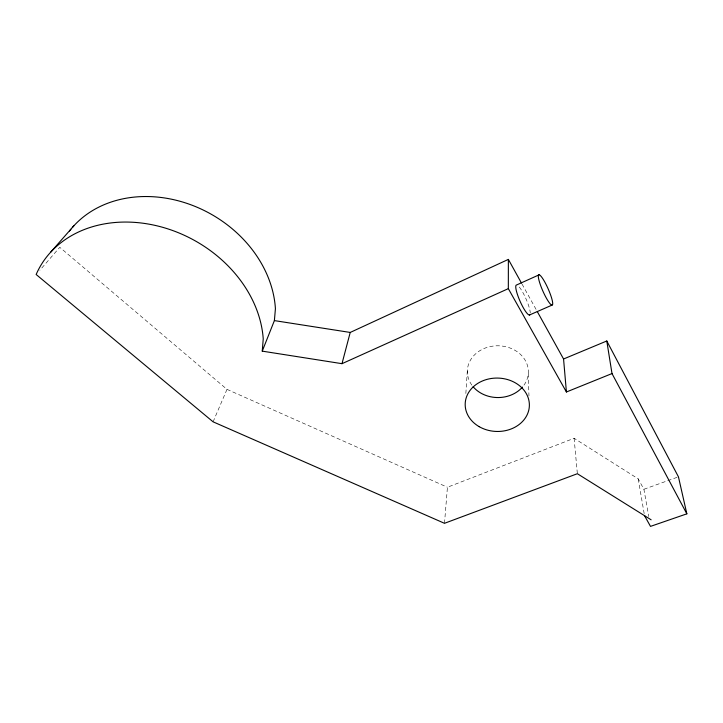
<?xml version="1.0" encoding="UTF-8"?>
<svg xmlns="http://www.w3.org/2000/svg" width="723" height="723" viewBox="0 0 723 723"><rect width="100%" height="100%" fill="white"/><g stroke="black" fill="none" stroke-linecap="round" stroke-linejoin="round"><path stroke-width="0.54" stroke-dasharray="3.62 2.71" d="M465.847 393.502L467.347 370.438M444.491 523.307L447.429 487.239L574.107 438.283L638.183 478.843L643.904 489.263L648.757 516.556M213.086 421.825L226.986 389.363L59.783 247.302L39.846 270.248M643.904 489.263L677.406 477.225M226.986 389.363L447.429 487.239M522.033 284.058L536.24 309.697M638.183 478.843L644.536 515.68M574.107 438.283L577.361 473.719M528.287 373.692L528.956 395.897M471.848 385.115A30.529 25.883 0.9 0 1 478.364 351.658A30.529 25.883 0.9 0 1 518.364 352.589A30.529 25.883 0.9 0 1 523.109 386.308M519.286 287.022A16.385 3.199 66.1 0 1 530.248 312.878"/><path stroke-width="1.08" d="M508.332 288.649L508.368 259.403L350.221 332.444L274.388 320.605L262.25 351.143L341.988 363.678L508.332 288.649L566.416 391.993L612.001 373.565L606.787 340.985L563.56 358.997L566.416 391.993M262.25 351.143L263.235 338.897A122.06 98.726 28.8 0 0 162.865 227.365A122.06 98.726 28.8 0 0 36.15 274.496L213.086 421.825L444.491 523.307L577.361 473.719L651.125 519.801M274.388 320.605L275.418 308.748A116.032 95.734 29.7 0 0 194.234 206.073A116.032 95.734 29.7 0 0 72.327 227.528M341.988 363.678L350.221 332.444M50.583 252.3L73.818 225.847M539.114 274.821L516.674 284.943A16.385 3.199 66.1 0 0 520.397 301.988A16.385 3.199 66.1 0 0 530.076 314.433M529.426 315.011L552.02 305.124A16.521 2.856 66.1 0 0 544.925 282.286A16.521 2.856 66.1 0 0 539.611 282.503A16.521 2.856 66.1 0 0 552.02 305.124M606.787 340.985L678.454 476.855L686.85 513.836L650.501 526.389L644.536 515.68M508.368 259.403L521.482 283.073M537.334 311.667L563.56 358.997M612.001 373.565L686.85 513.836M69.48 231.008A116.032 95.734 29.7 0 1 70.881 229.245M522.458 387.085A30.529 25.883 0.9 0 1 473.104 386.724M479.222 426.687A32.101 26.697 1.6 0 0 529.29 407.004A32.101 26.697 1.6 0 0 483.316 380.605A32.101 26.697 1.6 0 0 479.222 426.687"/></g></svg>
